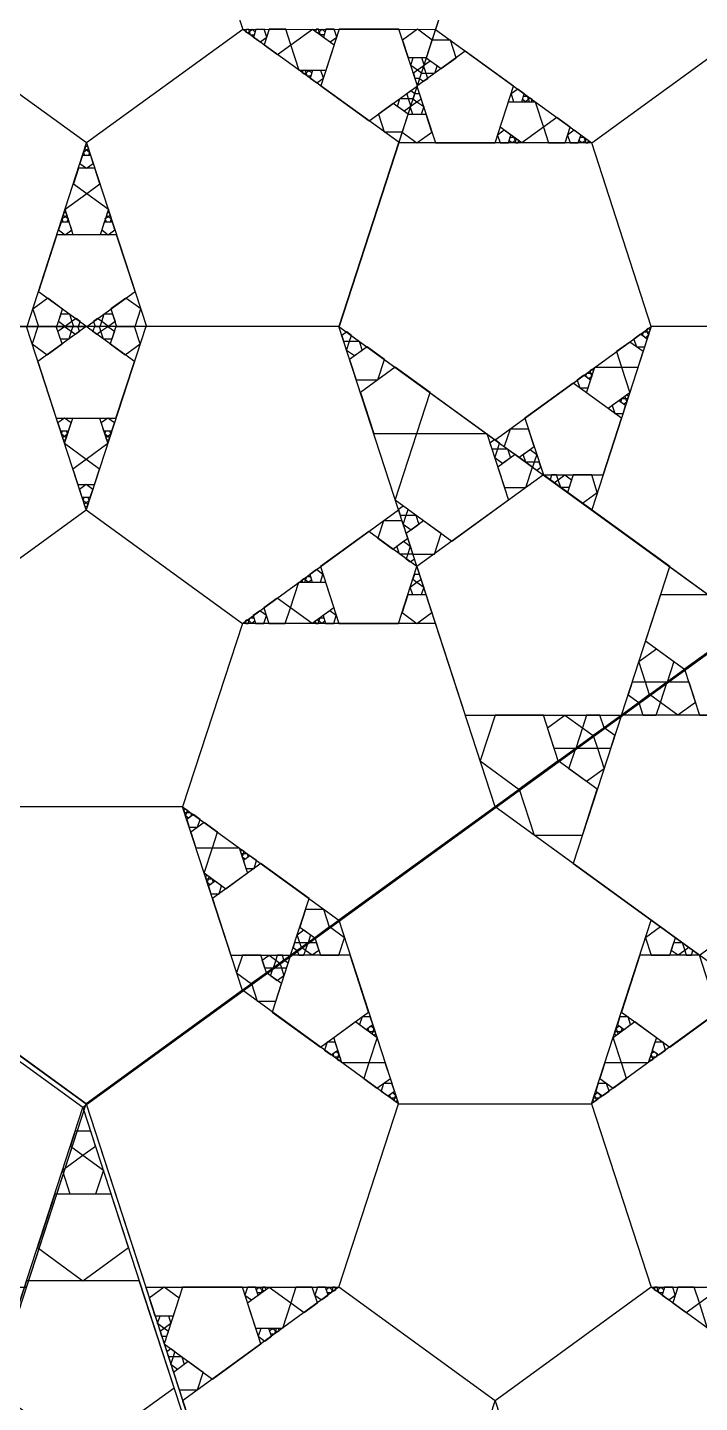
# Model space of a CAD drawing. Header units: inches. Extents: x -578 to 126, y -85 to 118.
# Drawn here: x -225.16 to -216.45, y -3.55 to 14.28 of the extents above; entities that cross this region are included whole.
import ezdxf

# ---------------------------------------------------------------- set-up
doc = ezdxf.new("R2010")
doc.units = ezdxf.units.IN
doc.header["$MEASUREMENT"] = 0
doc.layers.add('drawing', color=7, linetype='Continuous')

msp = doc.modelspace()

# ---------------------------------------------------------------- linework, layer by layer
for points in [[(-238.32, 10.356), (-233.02, 26.668), (-215.868, 26.668), (-210.568, 10.356), (-224.444, 0.275)], [(-219.102, 16.634), (-221.127, 10.404), (-227.678, 10.404), (-229.703, 16.635), (-224.402, 20.485)], [(-223.149, 16.634), (-222.373, 14.255), (-224.396, 12.782), (-226.422, 14.251), (-225.651, 16.632)], [(-217.851, 12.783), (-215.827, 14.254), (-213.802, 12.783), (-214.576, 10.404), (-217.078, 10.404)], [(-224.403, 8.024), (-222.378, 6.553), (-223.152, 4.173), (-225.654, 4.173), (-226.427, 6.553)], [(-217.078, -2.057), (-219.103, -3.528), (-221.127, -2.057), (-220.354, 0.323), (-217.852, 0.323)]]:
    msp.add_lwpolyline(points, close=True)
at = {"layer": 'drawing'}
for points in [[(-215.826, 26.715), (-232.978, 26.716), (-238.278, 10.404), (-224.403, 0.322), (-210.527, 10.403)], [(-224.404, 20.484), (-229.7, 16.628), (-227.669, 10.399), (-221.118, 10.406), (-219.1, 16.639)], [(-222.373, 14.255), (-219.871, 14.258), (-219.1, 16.639), (-221.126, 18.107), (-223.149, 16.634)], [(-221.127, 10.404), (-215.827, 6.553), (-210.527, 10.403), (-212.551, 16.634), (-219.102, 16.634)], [(-221.127, 10.404), (-215.827, 6.553), (-210.527, 10.403), (-212.551, 16.634), (-219.102, 16.634)], [(-215.827, 14.254), (-216.6, 16.634), (-219.102, 16.634), (-219.876, 14.254), (-217.851, 12.783)], [(-226.422, 14.251), (-228.445, 12.778), (-227.669, 10.399), (-225.167, 10.402), (-224.396, 12.782)], [(-224.396, 12.782), (-223.62, 10.403), (-221.118, 10.406), (-220.347, 12.787), (-222.373, 14.255)], [(-222.311, 14.21), (-222.287, 14.227), (-222.296, 14.255), (-222.326, 14.255), (-222.335, 14.227)], [(-222.273, 14.182), (-222.287, 14.227), (-222.249, 14.256), (-222.21, 14.228), (-222.225, 14.182)], [(-222.148, 14.092), (-222.061, 14.154), (-222.094, 14.256), (-222.201, 14.255), (-222.234, 14.154)], [(-221.922, 13.928), (-221.75, 14.053), (-221.816, 14.256), (-222.029, 14.256), (-222.094, 14.053)], [(-221.642, 13.723), (-221.75, 14.053), (-221.469, 14.258), (-221.188, 14.054), (-221.295, 13.724)], [(-221.405, 14.211), (-221.381, 14.228), (-221.39, 14.256), (-221.419, 14.256), (-221.428, 14.228)], [(-221.366, 14.183), (-221.381, 14.228), (-221.342, 14.257), (-221.303, 14.229), (-221.318, 14.183)], [(-220.734, 13.067), (-220.109, 13.522), (-220.349, 14.257), (-221.122, 14.257), (-221.36, 13.521)], [(-220.734, 13.067), (-220.109, 13.522), (-220.349, 14.257), (-221.122, 14.257), (-221.36, 13.521)], [(-221.241, 14.093), (-221.155, 14.155), (-221.188, 14.257), (-221.294, 14.256), (-221.327, 14.155)], [(-219.916, 14.117), (-220.11, 14.258), (-220.303, 14.117), (-220.229, 13.89), (-219.99, 13.89)], [(-219.609, 13.887), (-219.682, 14.114), (-219.921, 14.114), (-219.995, 13.887), (-219.802, 13.746)], [(-219.489, 13.973), (-220.115, 13.519), (-219.876, 12.784), (-219.102, 12.784), (-218.864, 13.519)], [(-219.489, 13.973), (-220.115, 13.519), (-219.876, 12.784), (-219.102, 12.784), (-218.864, 13.519)], [(-220.023, 13.788), (-220.109, 13.725), (-220.196, 13.788), (-220.163, 13.89), (-220.056, 13.89)], [(-219.888, 13.683), (-219.996, 13.683), (-220.029, 13.785), (-219.942, 13.848), (-219.855, 13.785)], [(-221.577, 13.678), (-221.553, 13.695), (-221.562, 13.723), (-221.592, 13.723), (-221.601, 13.695)], [(-221.539, 13.65), (-221.553, 13.695), (-221.515, 13.724), (-221.476, 13.695), (-221.491, 13.65)], [(-221.414, 13.56), (-221.327, 13.622), (-221.36, 13.723), (-221.467, 13.723), (-221.5, 13.622)], [(-220.056, 13.686), (-220.109, 13.725), (-220.162, 13.686), (-220.142, 13.623), (-220.076, 13.624)], [(-219.975, 13.62), (-219.996, 13.683), (-220.061, 13.683), (-220.082, 13.62), (-220.029, 13.582)], [(-220.248, 13.421), (-220.228, 13.358), (-220.162, 13.358), (-220.142, 13.421), (-220.195, 13.46)], [(-220.168, 13.355), (-220.115, 13.316), (-220.061, 13.355), (-220.082, 13.418), (-220.148, 13.418)], [(-218.81, 13.48), (-218.896, 13.418), (-218.864, 13.316), (-218.757, 13.316), (-218.724, 13.418)], [(-218.685, 13.39), (-218.671, 13.344), (-218.709, 13.316), (-218.748, 13.344), (-218.733, 13.39)], [(-220.615, 13.154), (-220.541, 12.927), (-220.302, 12.927), (-220.228, 13.154), (-220.422, 13.295)], [(-220.335, 13.358), (-220.228, 13.358), (-220.195, 13.256), (-220.281, 13.193), (-220.368, 13.256)], [(-220.202, 13.253), (-220.115, 13.316), (-220.028, 13.253), (-220.061, 13.151), (-220.168, 13.151)], [(-218.582, 13.316), (-218.475, 12.986), (-218.756, 12.782), (-219.037, 12.986), (-218.929, 13.316)], [(-218.647, 13.362), (-218.671, 13.344), (-218.662, 13.316), (-218.632, 13.316), (-218.623, 13.344)], [(-220.308, 12.924), (-220.115, 12.784), (-219.921, 12.924), (-219.995, 13.151), (-220.234, 13.151)], [(-218.302, 13.111), (-218.475, 12.986), (-218.409, 12.783), (-218.196, 12.783), (-218.13, 12.986)], [(-218.983, 12.947), (-219.07, 12.885), (-219.037, 12.784), (-218.93, 12.784), (-218.897, 12.885)], [(-218.859, 12.857), (-218.844, 12.811), (-218.882, 12.783), (-218.921, 12.811), (-218.906, 12.857)], [(-218.077, 12.947), (-218.163, 12.885), (-218.13, 12.783), (-218.024, 12.783), (-217.991, 12.885)], [(-217.952, 12.857), (-217.937, 12.811), (-217.976, 12.783), (-218.015, 12.811), (-218, 12.857)], [(-224.435, 12.664), (-224.396, 12.692), (-224.357, 12.664), (-224.372, 12.619), (-224.42, 12.618)], [(-224.42, 12.709), (-224.396, 12.692), (-224.372, 12.709), (-224.381, 12.737), (-224.411, 12.737)], [(-217.851, 12.783), (-220.354, 12.784), (-221.127, 10.404), (-219.103, 8.933), (-217.078, 10.404)], [(-218.82, 12.829), (-218.844, 12.811), (-218.835, 12.784), (-218.805, 12.784), (-218.796, 12.811)], [(-217.913, 12.829), (-217.937, 12.811), (-217.928, 12.783), (-217.899, 12.783), (-217.89, 12.811)], [(-224.482, 12.517), (-224.396, 12.455), (-224.31, 12.517), (-224.343, 12.619), (-224.449, 12.618)], [(-224.568, 12.252), (-224.395, 12.127), (-224.223, 12.252), (-224.289, 12.455), (-224.502, 12.455)], [(-224.676, 11.922), (-224.395, 12.127), (-224.114, 11.923), (-224.221, 11.593), (-224.569, 11.592)], [(-224.714, 11.801), (-224.675, 11.83), (-224.637, 11.802), (-224.651, 11.756), (-224.699, 11.756)], [(-224.699, 11.847), (-224.675, 11.83), (-224.652, 11.847), (-224.661, 11.875), (-224.69, 11.875)], [(-224.154, 11.802), (-224.115, 11.83), (-224.076, 11.802), (-224.091, 11.757), (-224.139, 11.757)], [(-224.139, 11.847), (-224.115, 11.83), (-224.091, 11.847), (-224.1, 11.875), (-224.13, 11.875)], [(-225.02, 10.856), (-224.394, 10.402), (-223.769, 10.858), (-224.008, 11.593), (-224.782, 11.592)], [(-225.02, 10.856), (-224.394, 10.402), (-223.769, 10.858), (-224.008, 11.593), (-224.782, 11.592)], [(-224.761, 11.655), (-224.675, 11.592), (-224.589, 11.655), (-224.622, 11.756), (-224.728, 11.756)], [(-224.201, 11.655), (-224.115, 11.593), (-224.029, 11.655), (-224.062, 11.757), (-224.168, 11.757)], [(-224.9, 10.77), (-225.093, 10.629), (-225.019, 10.402), (-224.78, 10.402), (-224.707, 10.629)], [(-223.768, 10.403), (-223.694, 10.63), (-223.888, 10.771), (-224.081, 10.63), (-224.007, 10.403)], [(-224.62, 10.567), (-224.586, 10.465), (-224.673, 10.402), (-224.76, 10.465), (-224.727, 10.567)], [(-224.114, 10.402), (-224.201, 10.465), (-224.168, 10.567), (-224.061, 10.567), (-224.027, 10.465)], [(-238.32, 10.356), (-252.195, 0.275), (-246.895, -16.037), (-229.744, -16.037), (-224.444, 0.275)], [(-238.279, 10.404), (-252.154, 0.323), (-246.854, -15.989), (-229.703, -15.989), (-224.403, 0.323)], [(-227.678, 10.404), (-229.703, 4.173), (-224.403, 0.322), (-219.103, 4.173), (-221.127, 10.404)], [(-227.678, 10.404), (-229.703, 4.173), (-224.403, 0.322), (-219.103, 4.173), (-221.127, 10.404)], [(-224.403, 8.024), (-225.176, 10.404), (-227.678, 10.404), (-228.452, 8.024), (-226.427, 6.553)], [(-225.028, 10.404), (-225.102, 10.177), (-224.909, 10.036), (-224.715, 10.177), (-224.789, 10.404)], [(-223.777, 9.949), (-224.403, 10.404), (-225.028, 9.949), (-224.789, 9.214), (-224.016, 9.214)], [(-223.777, 9.949), (-224.403, 10.404), (-225.028, 9.949), (-224.789, 9.214), (-224.016, 9.214)], [(-224.682, 10.404), (-224.595, 10.341), (-224.628, 10.239), (-224.736, 10.239), (-224.769, 10.341)], [(-224.575, 10.404), (-224.595, 10.341), (-224.542, 10.303), (-224.489, 10.341), (-224.509, 10.404)], [(-224.533, 10.504), (-224.586, 10.465), (-224.566, 10.402), (-224.5, 10.402), (-224.48, 10.465)], [(-224.444, 0.275), (-219.144, -16.037), (-201.993, -16.037), (-196.692, 0.275), (-210.568, 10.356)], [(-222.378, 6.553), (-220.354, 8.024), (-221.127, 10.404), (-223.629, 10.404), (-224.403, 8.024)], [(-210.527, 10.404), (-224.403, 0.323), (-219.103, -15.989), (-201.951, -15.989), (-196.651, 0.323)], [(-224.263, 10.303), (-224.21, 10.341), (-224.23, 10.404), (-224.296, 10.404), (-224.316, 10.341)], [(-224.221, 10.403), (-224.201, 10.465), (-224.254, 10.504), (-224.308, 10.465), (-224.287, 10.403)], [(-224.177, 10.239), (-224.21, 10.341), (-224.123, 10.404), (-224.036, 10.341), (-224.07, 10.239)], [(-223.897, 10.036), (-223.703, 10.177), (-223.777, 10.404), (-224.016, 10.404), (-224.09, 10.177)], [(-217.078, 10.404), (-217.851, 8.024), (-215.827, 6.553), (-213.803, 8.024), (-214.576, 10.404)], [(-217.14, 10.358), (-217.131, 10.331), (-217.102, 10.331), (-217.093, 10.358), (-217.117, 10.376)], [(-221.065, 10.213), (-220.988, 10.213), (-220.964, 10.286), (-221.026, 10.331), (-221.089, 10.286)], [(-221.027, 10.093), (-220.988, 10.213), (-220.863, 10.213), (-220.824, 10.093), (-220.926, 10.02)], [(-217.529, 10.076), (-217.463, 9.873), (-217.25, 9.873), (-217.185, 10.076), (-217.357, 10.201)], [(-217.304, 10.24), (-217.271, 10.138), (-217.164, 10.138), (-217.131, 10.24), (-217.217, 10.302)], [(-217.179, 10.331), (-217.131, 10.331), (-217.116, 10.285), (-217.155, 10.257), (-217.194, 10.285)], [(-220.902, 9.71), (-220.623, 9.71), (-220.537, 9.975), (-220.762, 10.139), (-220.988, 9.975)], [(-220.676, 9.015), (-220.118, 9.015), (-219.946, 9.546), (-220.397, 9.874), (-220.848, 9.546)], [(-217.811, 9.873), (-217.463, 9.873), (-217.356, 9.543), (-217.637, 9.339), (-217.918, 9.543)], [(-217.874, 9.826), (-217.865, 9.798), (-217.835, 9.798), (-217.826, 9.826), (-217.85, 9.843)], [(-218.716, 9.214), (-218.477, 8.478), (-217.704, 8.478), (-217.465, 9.214), (-218.09, 9.668)], [(-218.037, 9.707), (-218.004, 9.606), (-217.898, 9.606), (-217.865, 9.707), (-217.951, 9.769)], [(-217.912, 9.798), (-217.865, 9.798), (-217.85, 9.752), (-217.889, 9.724), (-217.927, 9.752)], [(-217.459, 9.468), (-217.411, 9.468), (-217.397, 9.423), (-217.435, 9.395), (-217.474, 9.423)], [(-217.42, 9.496), (-217.411, 9.468), (-217.382, 9.468), (-217.373, 9.496), (-217.397, 9.514)], [(-217.584, 9.378), (-217.551, 9.276), (-217.444, 9.276), (-217.412, 9.378), (-217.498, 9.44)], [(-224.597, 9.151), (-224.683, 9.214), (-224.769, 9.151), (-224.736, 9.05), (-224.63, 9.05)], [(-224.122, 8.884), (-224.403, 8.679), (-224.684, 8.884), (-224.576, 9.214), (-224.229, 9.214)], [(-224.036, 9.151), (-224.123, 9.214), (-224.209, 9.151), (-224.176, 9.05), (-224.069, 9.05)], [(-224.644, 9.005), (-224.683, 8.976), (-224.722, 9.005), (-224.707, 9.05), (-224.659, 9.05)], [(-224.659, 8.959), (-224.683, 8.976), (-224.707, 8.959), (-224.697, 8.931), (-224.668, 8.931)], [(-224.084, 9.004), (-224.123, 8.976), (-224.161, 9.004), (-224.146, 9.05), (-224.099, 9.05)], [(-224.099, 8.959), (-224.123, 8.976), (-224.146, 8.959), (-224.137, 8.931), (-224.108, 8.931)], [(-220.399, 8.151), (-220.118, 9.015), (-219.209, 9.015), (-218.928, 8.151), (-219.664, 7.616)], [(-219.145, 8.817), (-219.068, 8.817), (-219.044, 8.89), (-219.106, 8.936), (-219.169, 8.89)], [(-218.67, 9.073), (-218.909, 9.073), (-218.983, 8.846), (-218.79, 8.706), (-218.597, 8.846)], [(-219.107, 8.698), (-219.068, 8.817), (-218.943, 8.817), (-218.904, 8.698), (-219.005, 8.625)], [(-218.981, 8.314), (-218.703, 8.314), (-218.616, 8.58), (-218.842, 8.743), (-219.068, 8.58)], [(-218.563, 8.744), (-218.596, 8.642), (-218.703, 8.642), (-218.737, 8.744), (-218.65, 8.807)], [(-224.23, 8.554), (-224.403, 8.679), (-224.575, 8.554), (-224.509, 8.352), (-224.296, 8.352)], [(-218.53, 8.642), (-218.596, 8.642), (-218.616, 8.58), (-218.563, 8.541), (-218.51, 8.58)], [(-219.489, 5.363), (-217.465, 5.363), (-216.839, 7.288), (-218.477, 8.478), (-220.115, 7.288)], [(-219.489, 5.363), (-217.465, 5.363), (-216.839, 7.288), (-218.477, 8.478), (-220.115, 7.288)], [(-218.338, 8.377), (-218.284, 8.416), (-218.305, 8.478), (-218.371, 8.478), (-218.391, 8.416)], [(-218.251, 8.314), (-218.284, 8.416), (-218.198, 8.479), (-218.111, 8.416), (-218.144, 8.314)], [(-217.971, 8.111), (-217.778, 8.251), (-217.851, 8.478), (-218.09, 8.478), (-218.164, 8.251)], [(-224.317, 8.289), (-224.403, 8.352), (-224.489, 8.289), (-224.456, 8.188), (-224.349, 8.188)], [(-224.364, 8.142), (-224.403, 8.114), (-224.441, 8.142), (-224.427, 8.188), (-224.379, 8.188)], [(-224.379, 8.097), (-224.403, 8.114), (-224.426, 8.097), (-224.417, 8.069), (-224.388, 8.069)], [(-220.332, 7.955), (-220.255, 7.955), (-220.231, 8.028), (-220.293, 8.073), (-220.355, 8.028)], [(-220.308, 7.883), (-220.547, 7.883), (-220.621, 7.656), (-220.428, 7.516), (-220.234, 7.656)], [(-220.293, 7.836), (-220.255, 7.955), (-220.13, 7.955), (-220.091, 7.836), (-220.192, 7.763)], [(-220.168, 7.452), (-219.889, 7.452), (-219.803, 7.717), (-220.029, 7.881), (-220.254, 7.717)], [(-220.354, 6.553), (-220.115, 7.288), (-220.74, 7.743), (-221.366, 7.288), (-221.127, 6.553)], [(-220.354, 6.553), (-220.115, 7.288), (-220.74, 7.743), (-221.366, 7.288), (-221.127, 6.553)], [(-220.201, 7.554), (-220.234, 7.452), (-220.341, 7.452), (-220.374, 7.554), (-220.288, 7.617)], [(-220.168, 7.452), (-220.234, 7.452), (-220.254, 7.39), (-220.201, 7.351), (-220.148, 7.39)], [(-221.52, 7.086), (-221.559, 7.114), (-221.544, 7.159), (-221.496, 7.159), (-221.482, 7.114)], [(-221.366, 7.086), (-221.333, 7.187), (-221.419, 7.25), (-221.505, 7.187), (-221.473, 7.086)], [(-220.168, 7.125), (-220.115, 7.086), (-220.062, 7.125), (-220.082, 7.187), (-220.148, 7.187)], [(-221.474, 6.551), (-221.755, 6.756), (-221.648, 7.086), (-221.3, 7.086), (-221.193, 6.756)], [(-221.568, 7.086), (-221.559, 7.114), (-221.583, 7.131), (-221.606, 7.114), (-221.597, 7.086)], [(-220.202, 7.023), (-220.115, 7.086), (-220.028, 7.023), (-220.061, 6.921), (-220.169, 6.921)], [(-221.821, 6.553), (-221.755, 6.756), (-221.927, 6.881), (-222.1, 6.756), (-222.034, 6.553)], [(-220.308, 6.693), (-220.115, 6.553), (-219.922, 6.693), (-219.995, 6.921), (-220.234, 6.921)], [(-216.14, 6.326), (-216.333, 6.921), (-216.959, 6.921), (-217.152, 6.326), (-216.646, 5.958)], [(-222.302, 6.553), (-222.292, 6.581), (-222.316, 6.598), (-222.34, 6.581), (-222.331, 6.553)], [(-222.254, 6.553), (-222.292, 6.581), (-222.278, 6.626), (-222.23, 6.626), (-222.215, 6.581)], [(-222.1, 6.553), (-222.067, 6.654), (-222.153, 6.717), (-222.239, 6.654), (-222.206, 6.553)], [(-221.395, 6.553), (-221.386, 6.581), (-221.41, 6.598), (-221.433, 6.581), (-221.424, 6.553)], [(-221.347, 6.553), (-221.386, 6.581), (-221.371, 6.626), (-221.323, 6.626), (-221.309, 6.581)], [(-221.193, 6.553), (-221.16, 6.654), (-221.246, 6.717), (-221.332, 6.654), (-221.299, 6.553)], [(-223.152, 4.173), (-221.127, 2.702), (-219.103, 4.173), (-219.876, 6.553), (-222.378, 6.553)], [(-215.827, 5.364), (-215.634, 5.959), (-216.14, 6.326), (-216.646, 5.959), (-216.453, 5.364)], [(-216.872, 5.792), (-217.153, 5.792), (-217.24, 6.059), (-217.013, 6.224), (-216.785, 6.059)], [(-217.1, 5.628), (-217.153, 5.792), (-217.326, 5.792), (-217.379, 5.628), (-217.239, 5.527)], [(-216.733, 5.362), (-216.961, 5.527), (-216.874, 5.795), (-216.593, 5.795), (-216.506, 5.527)], [(-217.014, 5.364), (-216.961, 5.527), (-217.1, 5.629), (-217.24, 5.527), (-217.186, 5.364)], [(-219.103, 5.363), (-219.296, 4.768), (-218.79, 4.4), (-218.284, 4.768), (-218.477, 5.363)], [(-218.197, 5.364), (-217.969, 5.199), (-218.056, 4.932), (-218.337, 4.932), (-218.424, 5.199)], [(-215.441, 5.364), (-217.465, 5.364), (-218.091, 3.438), (-216.453, 2.248), (-214.815, 3.438)], [(-217.916, 5.363), (-217.969, 5.199), (-217.83, 5.098), (-217.69, 5.199), (-217.744, 5.363)], [(-217.83, 5.098), (-217.777, 4.935), (-217.604, 4.935), (-217.551, 5.098), (-217.691, 5.2)], [(-218.058, 4.935), (-217.777, 4.935), (-217.69, 4.667), (-217.917, 4.502), (-218.145, 4.667)], [(-218.79, 4.401), (-218.597, 3.806), (-217.971, 3.806), (-217.778, 4.401), (-218.284, 4.769)], [(-232.979, -5.908), (-226.427, -5.908), (-224.403, 0.323), (-229.703, 4.174), (-235.003, 0.323)], [(-232.979, -5.908), (-226.427, -5.908), (-224.403, 0.323), (-229.703, 4.174), (-235.003, 0.323)], [(-225.654, 4.173), (-226.427, 1.793), (-224.403, 0.322), (-222.378, 1.793), (-223.152, 4.173)], [(-213.803, 0.323), (-219.103, 4.174), (-224.403, 0.323), (-222.378, -5.908), (-215.827, -5.908)], [(-213.803, 0.323), (-219.103, 4.174), (-224.403, 0.323), (-222.378, -5.908), (-215.827, -5.908)], [(-223.128, 4.1), (-223.099, 4.1), (-223.09, 4.128), (-223.113, 4.145), (-223.137, 4.128)], [(-217.852, 0.323), (-217.078, 2.703), (-219.103, 4.174), (-221.127, 2.703), (-220.354, 0.323)], [(-223.113, 4.055), (-223.099, 4.1), (-223.051, 4.1), (-223.036, 4.055), (-223.075, 4.027)], [(-223.066, 3.908), (-222.959, 3.908), (-222.926, 4.009), (-223.012, 4.072), (-223.098, 4.009)], [(-222.979, 3.643), (-222.766, 3.643), (-222.7, 3.845), (-222.873, 3.971), (-223.045, 3.845)], [(-222.874, 3.313), (-222.766, 3.643), (-222.419, 3.643), (-222.312, 3.313), (-222.593, 3.108)], [(-222.395, 3.567), (-222.365, 3.567), (-222.356, 3.595), (-222.38, 3.612), (-222.404, 3.595)], [(-222.38, 3.522), (-222.365, 3.567), (-222.317, 3.567), (-222.303, 3.522), (-222.341, 3.494)], [(-222.526, 2.248), (-221.753, 2.248), (-221.514, 2.983), (-222.139, 3.438), (-222.765, 2.983)], [(-222.526, 2.248), (-221.753, 2.248), (-221.514, 2.983), (-222.139, 3.438), (-222.765, 2.983)], [(-222.332, 3.375), (-222.226, 3.375), (-222.193, 3.476), (-222.279, 3.539), (-222.365, 3.476)], [(-222.848, 3.238), (-222.818, 3.238), (-222.809, 3.266), (-222.833, 3.283), (-222.857, 3.266)], [(-222.833, 3.192), (-222.818, 3.238), (-222.771, 3.238), (-222.756, 3.192), (-222.795, 3.164)], [(-222.785, 3.046), (-222.679, 3.046), (-222.646, 3.147), (-222.732, 3.21), (-222.818, 3.147)], [(-221.247, 2.615), (-221.321, 2.843), (-221.559, 2.843), (-221.633, 2.615), (-221.44, 2.475)], [(-221.526, 2.412), (-221.634, 2.412), (-221.667, 2.514), (-221.58, 2.577), (-221.493, 2.514)], [(-221.127, 2.248), (-221.053, 2.476), (-221.247, 2.616), (-221.44, 2.476), (-221.366, 2.248)], [(-216.959, 2.616), (-217.152, 2.476), (-217.078, 2.248), (-216.839, 2.248), (-216.766, 2.476)], [(-221.613, 2.349), (-221.634, 2.412), (-221.7, 2.412), (-221.72, 2.349), (-221.667, 2.31)], [(-221.581, 2.248), (-221.56, 2.311), (-221.613, 2.35), (-221.667, 2.311), (-221.646, 2.248)], [(-221.473, 2.248), (-221.56, 2.311), (-221.527, 2.413), (-221.42, 2.413), (-221.387, 2.311)], [(-216.679, 2.413), (-216.645, 2.311), (-216.732, 2.248), (-216.819, 2.311), (-216.786, 2.413)], [(-216.592, 2.35), (-216.645, 2.311), (-216.625, 2.248), (-216.559, 2.248), (-216.539, 2.311)], [(-222.378, 2.248), (-222.452, 2.021), (-222.259, 1.88), (-222.066, 2.021), (-222.139, 2.248)], [(-222.032, 2.248), (-221.945, 2.185), (-221.979, 2.083), (-222.086, 2.083), (-222.119, 2.185)], [(-220.98, 2.248), (-221.753, 2.248), (-221.992, 1.513), (-221.366, 1.058), (-220.741, 1.513)], [(-220.98, 2.248), (-221.753, 2.248), (-221.992, 1.513), (-221.366, 1.058), (-220.741, 1.513)], [(-221.925, 2.248), (-221.945, 2.185), (-221.892, 2.146), (-221.839, 2.185), (-221.859, 2.248)], [(-221.892, 2.147), (-221.872, 2.084), (-221.806, 2.084), (-221.786, 2.147), (-221.839, 2.186)], [(-216.214, 1.513), (-216.453, 2.248), (-217.226, 2.248), (-217.465, 1.513), (-216.839, 1.058)], [(-222.259, 1.881), (-222.185, 1.653), (-221.946, 1.653), (-221.872, 1.881), (-222.066, 2.021)], [(-221.979, 2.084), (-221.872, 2.084), (-221.839, 1.982), (-221.926, 1.919), (-222.012, 1.982)], [(-227.678, -2.057), (-225.176, -2.057), (-224.403, 0.323), (-226.427, 1.794), (-228.452, 0.323)], [(-220.354, 0.323), (-222.378, 1.794), (-224.403, 0.323), (-223.63, -2.057), (-221.127, -2.057)], [(-217.078, -2.057), (-214.576, -2.057), (-213.803, 0.323), (-215.827, 1.794), (-217.852, 0.323)], [(-220.72, 1.45), (-220.827, 1.45), (-220.86, 1.349), (-220.774, 1.286), (-220.687, 1.349)], [(-217.346, 1.349), (-217.379, 1.45), (-217.485, 1.45), (-217.518, 1.349), (-217.432, 1.286)], [(-220.632, 1.184), (-220.739, 0.853), (-221.087, 0.853), (-221.194, 1.184), (-220.913, 1.388)], [(-220.672, 1.304), (-220.687, 1.258), (-220.735, 1.258), (-220.75, 1.304), (-220.711, 1.332)], [(-220.658, 1.258), (-220.687, 1.258), (-220.696, 1.23), (-220.673, 1.213), (-220.649, 1.23)], [(-217.119, 0.853), (-217.466, 0.853), (-217.574, 1.184), (-217.293, 1.388), (-217.012, 1.184)], [(-217.509, 1.23), (-217.518, 1.258), (-217.548, 1.258), (-217.557, 1.23), (-217.533, 1.213)], [(-217.471, 1.258), (-217.518, 1.258), (-217.533, 1.304), (-217.495, 1.332), (-217.456, 1.304)], [(-221.174, 1.121), (-221.28, 1.121), (-221.313, 1.02), (-221.227, 0.957), (-221.141, 1.02)], [(-216.893, 1.02), (-216.926, 1.121), (-217.032, 1.121), (-217.065, 1.02), (-216.979, 0.957)], [(-221.126, 0.974), (-221.14, 0.929), (-221.188, 0.929), (-221.203, 0.974), (-221.164, 1.002)], [(-221.111, 0.929), (-221.14, 0.929), (-221.15, 0.901), (-221.126, 0.884), (-221.102, 0.901)], [(-217.056, 0.901), (-217.065, 0.929), (-217.095, 0.929), (-217.104, 0.901), (-217.08, 0.884)], [(-217.017, 0.929), (-217.065, 0.929), (-217.08, 0.974), (-217.041, 1.002), (-217.003, 0.974)], [(-220.526, 0.853), (-220.739, 0.853), (-220.805, 0.651), (-220.633, 0.525), (-220.46, 0.651)], [(-217.401, 0.651), (-217.466, 0.853), (-217.679, 0.853), (-217.745, 0.651), (-217.573, 0.525)], [(-220.44, 0.588), (-220.547, 0.588), (-220.58, 0.487), (-220.493, 0.424), (-220.407, 0.487)], [(-217.626, 0.487), (-217.659, 0.588), (-217.766, 0.588), (-217.798, 0.487), (-217.712, 0.424)], [(-220.392, 0.441), (-220.407, 0.396), (-220.455, 0.396), (-220.47, 0.441), (-220.431, 0.47)], [(-220.378, 0.396), (-220.407, 0.396), (-220.416, 0.368), (-220.392, 0.351), (-220.369, 0.368)], [(-217.79, 0.368), (-217.799, 0.396), (-217.828, 0.396), (-217.837, 0.368), (-217.813, 0.351)], [(-217.751, 0.396), (-217.799, 0.396), (-217.813, 0.441), (-217.775, 0.47), (-217.736, 0.441)], [(-224.607, -0.226), (-224.444, -0.344), (-224.281, -0.226), (-224.343, -0.034), (-224.544, -0.034)], [(-224.709, -0.536), (-224.444, -0.344), (-224.179, -0.536), (-224.28, -0.848), (-224.608, -0.848)], [(-225.034, -1.542), (-224.444, -1.971), (-223.854, -1.542), (-224.079, -0.848), (-224.809, -0.848)], [(-225.625, -3.36), (-224.444, -4.218), (-223.262, -3.36), (-223.714, -1.971), (-225.174, -1.971)], [(-223.197, -2.197), (-223.391, -2.057), (-223.584, -2.197), (-223.51, -2.425), (-223.271, -2.425)], [(-223.152, -2.057), (-223.391, -2.792), (-222.765, -3.247), (-222.14, -2.792), (-222.378, -2.057)], [(-223.152, -2.057), (-223.391, -2.792), (-222.765, -3.247), (-222.14, -2.792), (-222.378, -2.057)], [(-221.127, -2.057), (-223.152, -3.528), (-222.378, -5.908), (-219.876, -5.908), (-219.103, -3.528)], [(-222.313, -2.057), (-222.346, -2.158), (-222.259, -2.221), (-222.173, -2.158), (-222.206, -2.057)], [(-222.032, -2.055), (-221.751, -2.26), (-221.858, -2.59), (-222.205, -2.59), (-222.313, -2.26)], [(-222.158, -2.057), (-222.12, -2.085), (-222.134, -2.13), (-222.182, -2.13), (-222.197, -2.085)], [(-222.111, -2.057), (-222.12, -2.085), (-222.096, -2.102), (-222.072, -2.085), (-222.081, -2.057)], [(-221.685, -2.057), (-221.751, -2.26), (-221.578, -2.385), (-221.406, -2.26), (-221.472, -2.057)], [(-221.406, -2.057), (-221.439, -2.158), (-221.353, -2.221), (-221.267, -2.158), (-221.3, -2.057)], [(-221.252, -2.057), (-221.213, -2.085), (-221.228, -2.13), (-221.276, -2.13), (-221.29, -2.085)], [(-221.204, -2.057), (-221.213, -2.085), (-221.189, -2.102), (-221.166, -2.085), (-221.175, -2.057)], [(-219.103, -3.528), (-218.33, -5.908), (-215.827, -5.908), (-215.054, -3.528), (-217.078, -2.057)], [(-217.016, -2.102), (-216.993, -2.085), (-217.002, -2.057), (-217.031, -2.057), (-217.04, -2.085)], [(-216.978, -2.13), (-216.993, -2.085), (-216.954, -2.057), (-216.915, -2.085), (-216.93, -2.13)], [(-216.853, -2.221), (-216.767, -2.158), (-216.8, -2.057), (-216.906, -2.057), (-216.939, -2.158)], [(-216.627, -2.385), (-216.455, -2.26), (-216.521, -2.057), (-216.734, -2.057), (-216.8, -2.26)], [(-216.348, -2.59), (-216.455, -2.26), (-216.174, -2.055), (-215.893, -2.26), (-216, -2.59)], [(-223.304, -2.527), (-223.391, -2.59), (-223.477, -2.527), (-223.444, -2.425), (-223.337, -2.425)], [(-223.337, -2.629), (-223.391, -2.59), (-223.444, -2.629), (-223.424, -2.691), (-223.358, -2.691)], [(-222.14, -2.59), (-222.172, -2.691), (-222.086, -2.754), (-222, -2.691), (-222.033, -2.59)], [(-221.985, -2.59), (-221.947, -2.618), (-221.961, -2.663), (-222.009, -2.663), (-222.024, -2.618)], [(-221.937, -2.59), (-221.947, -2.618), (-221.923, -2.635), (-221.899, -2.618), (-221.908, -2.59)], [(-223.337, -2.956), (-223.272, -2.956), (-223.251, -2.894), (-223.305, -2.855), (-223.358, -2.894)], [(-223.305, -3.058), (-223.272, -2.956), (-223.164, -2.956), (-223.131, -3.058), (-223.218, -3.121)], [(-223.197, -3.387), (-222.958, -3.387), (-222.885, -3.16), (-223.078, -3.02), (-223.271, -3.16)]]:
    msp.add_lwpolyline(points, close=True, dxfattribs=at)

doc.saveas('drawing.dxf')
